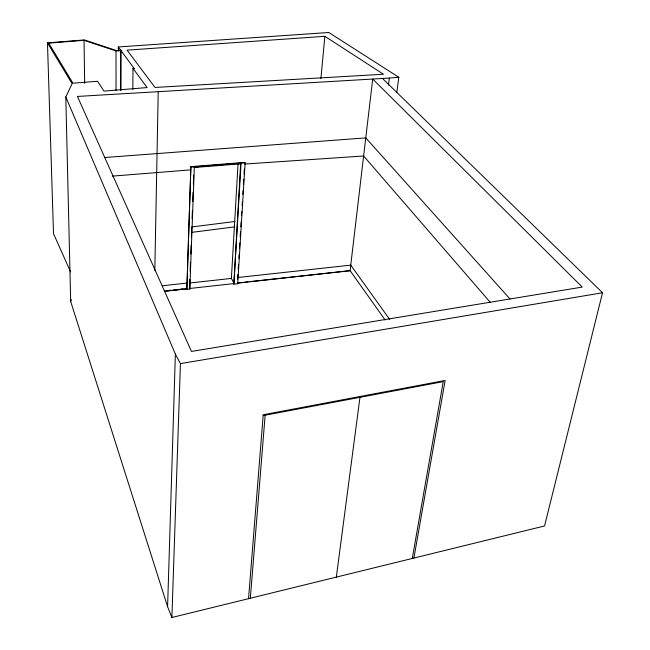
<?xml version="1.0" encoding="UTF-8"?>
<svg xmlns="http://www.w3.org/2000/svg" width="650" height="650" viewBox="0 0 650 650"><rect width="100%" height="100%" fill="white"/><g stroke="black" fill="none" stroke-linecap="round" stroke-linejoin="round"><path stroke-width="0.97" d="M118.3 51.017L118.308 46.962L328.794 32.5L398.808 77.261L396.849 92.292M120.632 90.001L120.697 50.196L116.277 50.505L84.305 39.926L47.466 42.867L53.511 233.675L70.614 271.944M120.892 90.391L120.965 50.562L116.009 50.911L84.029 40.324L48.718 43.144L72.971 83.2L97.573 81.266L103.992 91.097L147.119 87.571L132.982 68.356L134.03 68.274M132.827 89.391L132.982 68.356M154.822 270.489L158.226 91.691M382.509 78.471L602.534 292.76L544.554 525.964L171.893 617.5L167.602 606.702L175.37 354.079L65.796 96.947L72.118 83.704L47.466 42.867M171.893 617.5L180.432 363.61L175.37 354.079M245.131 162.833L244.766 162.378L190.889 166.636L186.859 289.364L189.808 289.014L194.342 166.839L245.131 162.833L237.705 283.709L233.862 284.131L240.662 163.337L241.02 163.792L194.317 167.481M186.859 289.364L190.889 166.636M189.816 289.031L189.841 279.402M190.141 271.302L190.482 262.194M190.783 254.093L191.116 244.985M191.417 236.884L191.75 227.776M192.091 218.668L192.392 210.568M192.725 201.451L193.058 192.343M193.359 184.243L193.7 175.134M194.001 167.034L194.025 166.392M233.602 282.506L231.392 278.428L238.079 163.296M233.862 284.131L241.061 163.15M237.599 279.411L237.9 274.479M238.209 269.417L238.526 264.347M238.891 258.269L239.143 254.215M239.517 248.137L239.826 243.076M240.199 236.998L240.508 231.928M240.817 226.866L241.126 221.796M241.499 215.719L241.751 211.664M242.125 205.587L242.369 201.541M242.807 194.447L243.051 190.393M243.425 184.316L243.734 179.246M244.043 174.184L244.351 169.122M248.544 598.674L263.217 414.757L445.136 380.469L413.904 558.049M250.339 598.227L265.143 415.228M320.889 78.642L324.87 36.319L127.059 50.139L155.049 87.457L383.476 74.254L324.87 36.319M388.473 85.101L389.358 78.065L398.808 77.261M336.334 577.102L359.962 397.329M412.279 558.447L443.227 381.615L263.144 415.602M167.602 606.702L70.688 301.478L71.313 299.618M180.432 363.61L602.534 292.76M191.425 232.399L234.577 226.882M191.62 226.964L234.886 221.512M164.45 291.298L186.55 288.844L164.385 291.184M189.507 288.511L233.529 283.627M162.573 285.748L186.753 283.099M237.713 277.517L350.756 265.135L389.724 319.516M189.369 283.034L231.392 278.428M167.993 290.517L170.95 290.192M173.907 289.876L176.865 289.551M179.822 289.226L182.78 288.909M238.079 282.88L242.117 282.441M244.132 282.222L248.17 281.783M250.185 281.564L350.098 270.676L385.166 320.044M191.214 167.099L194.342 166.839M112.271 176.134L190.775 169.861M194.992 166.961L198.965 166.644M203.929 166.246L205.912 166.091M211.868 165.62L214.849 165.384M219.814 164.986L222.787 164.751M228.743 164.279L230.734 164.125M236.689 163.654L239.663 163.418M104.747 157.519L365.771 137.881L510.023 299M244.668 164.052L363.634 155.984L490.514 302.616M389.358 78.065L77.439 96.436L191.482 351.423L582.262 287.081L372.71 79.048L350.098 270.676L237.364 283.197L237.705 283.709M118.308 46.962L134.322 68.672M65.796 96.947L70.688 301.478M84.029 40.324L84.679 83.322M116.009 50.911L116.025 90.366"/></g></svg>
